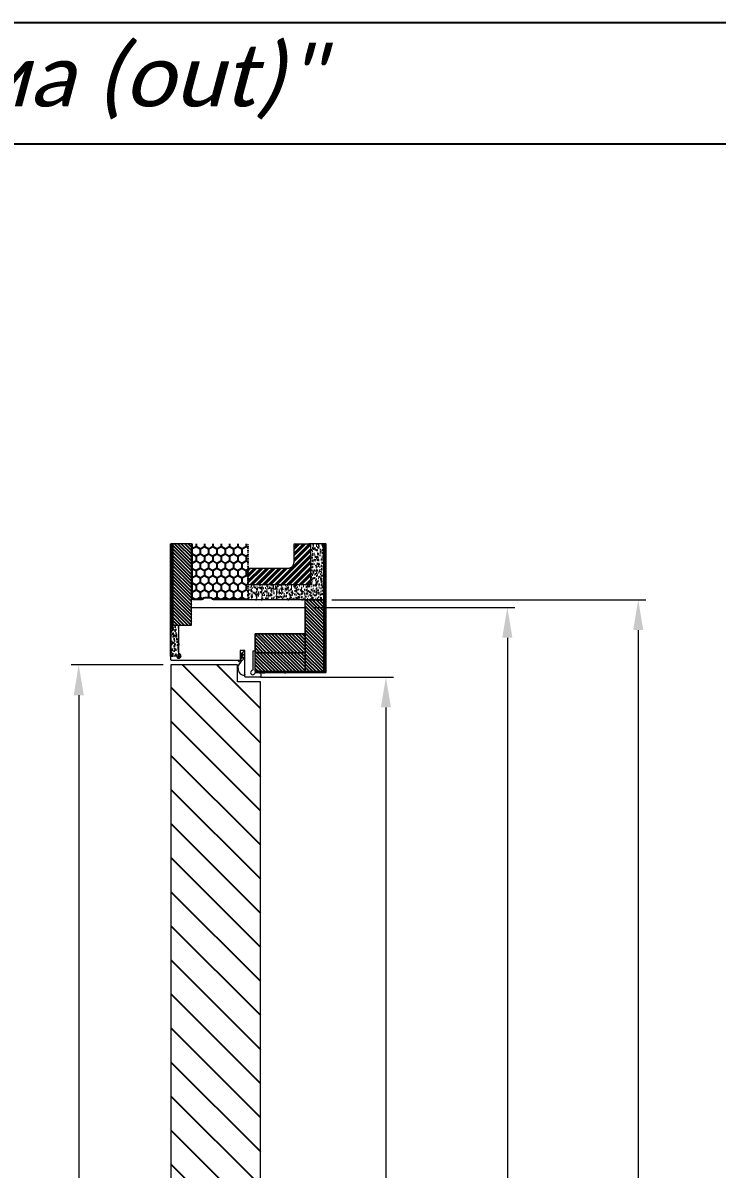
# Model space of a CAD drawing. Header units: millimetres. Extents: x 302870 to 307348, y 96600 to 99758.
# Drawn here: x 304635 to 305093, y 97335 to 98091 of the extents above; entities that cross this region are included whole.
import ezdxf

# ---------------------------------------------------------------- set-up
doc = ezdxf.new("R2010")
doc.units = ezdxf.units.MM
doc.linetypes.add('K5LT_THIN_INCLUDED_TO_HATCHING', pattern=[0])
doc.linetypes.add('TRATTOPUNTO', pattern=[25.4, 12.7, -6.35, 0, -6.35])
doc.layers.get('Defpoints').update_dxf_attribs({"color": 172})
for name, color, linetype, lineweight in [('A34_Detail', 253, 'Continuous', 25), ('Короба', 7, 'Continuous', 15), ('Размеры', 7, 'Continuous', 9)]:
    doc.layers.add(name, color=color, linetype=linetype, lineweight=lineweight)
doc.layers.add('RETINI', color=7, linetype='Continuous')
doc.styles.add('л30', font='isocpeur.ttf', dxfattribs={"oblique": 15})
doc.styles.add('Размер', font='arial.ttf', dxfattribs={"oblique": 15, "height": 40})
doc.dimstyles.new('ISO-26', dxfattribs={"dimtxt": 20, "dimasz": 20, "dimexe": 5, "dimexo": 5, "dimgap": 5, "dimtad": 1, "dimdec": 1, "dimzin": 9, "dimdsep": 46, "dimtxsty": 'л30', "dimcen": 2.5, "dimclrd": 256, "dimclre": 7, "dimclrt": 256, "dimadec": 0, "dimazin": 0, "dimtfac": 1, "dimtdec": 1, "dimtmove": 0, "dimatfit": 3, "dimfxl": 1, "dimlwd": 5, "dimlwe": 5, "dimarcsym": 0})
pattern_1 = [(135, (431100.9692, -44690.504), (-1.122532015, -1.122532015), [])]

# ---------------------------------------------------------------- blocks, each defined once
blk = doc.blocks.new('*D21')
at = {"layer": 'Defpoints', "color": 0, "ltscale": 5, "transparency": 16777216}
for p in [(304733.01, 97667.42), (304672.27, 96821.18, 0), (304733.01, 96821.18, 0)]:
    blk.add_point(p, dxfattribs=at)
at = {"layer": 'Размеры', "color": 7, "lineweight": 5, "ltscale": 5, "transparency": 16777216}
for p, q in [((304728.01, 97667.42, 0), (304667.27, 97667.42, 0)), ((304728.01, 96821.18, 0), (304667.27, 96821.18, 0))]:
    blk.add_line(p, q, dxfattribs=at)
at = {"layer": 'Размеры', "lineweight": 5, "ltscale": 5, "transparency": 16777216}
blk.add_line((304672.27, 97647.42, 0), (304672.27, 96841.18, 0), dxfattribs=at)
at = {"layer": 'Размеры', "ltscale": 5, "transparency": 16777216}
for points in [[(304668.94, 97647.42, 0), (304675.61, 97647.42, 0), (304672.27, 97667.42, 0)], [(304668.94, 96841.18, 0), (304675.61, 96841.18, 0), (304672.27, 96821.18, 0)]]:
    blk.add_solid(points, dxfattribs=at)
at = {"layer": 'Размеры', "ltscale": 5, "transparency": 16777216, "insert": (304657.27, 97244.3, 0), "char_height": 20, "attachment_point": 5, "rotation": 90, "style": 'л30'}
blk.add_mtext('Н', dxfattribs=at)
blk = doc.blocks.new('*D22')
at = {"layer": 'Defpoints', "color": 0, "ltscale": 5, "transparency": 16777216}
for p in [(304786.97, 97659.42), (304819.39, 96814.18), (304874.74, 96814.18, 0)]:
    blk.add_point(p, dxfattribs=at)
at = {"layer": 'Размеры', "color": 7, "lineweight": 5, "ltscale": 5, "transparency": 16777216}
for p, q in [((304791.97, 97659.42, 0), (304879.74, 97659.42, 0)), ((304824.39, 96814.18, 0), (304879.74, 96814.18, 0))]:
    blk.add_line(p, q, dxfattribs=at)
at = {"layer": 'Размеры', "lineweight": 5, "ltscale": 5, "transparency": 16777216}
blk.add_line((304874.74, 97639.42, 0), (304874.74, 96834.18, 0), dxfattribs=at)
at = {"layer": 'Размеры', "ltscale": 5, "transparency": 16777216}
for points in [[(304871.41, 97639.42, 0), (304878.08, 97639.42, 0), (304874.74, 97659.42, 0)], [(304871.41, 96834.18, 0), (304878.08, 96834.18, 0), (304874.74, 96814.18, 0)]]:
    blk.add_solid(points, dxfattribs=at)
at = {"layer": 'Размеры', "ltscale": 5, "transparency": 16777216, "insert": (304859.74, 97236.8, 0), "char_height": 20, "attachment_point": 5, "rotation": 90, "style": 'л30'}
blk.add_mtext('Н1', dxfattribs=at)
blk = doc.blocks.new('*D23')
at = {"layer": 'Defpoints', "color": 0, "ltscale": 5, "transparency": 16777216}
for p in [(304821.51, 97705.33), (304819.39, 96814.18), (304954.78, 96814.18, 0)]:
    blk.add_point(p, dxfattribs=at)
at = {"layer": 'Размеры', "color": 7, "lineweight": 5, "ltscale": 5, "transparency": 16777216}
for p, q in [((304826.51, 97705.33, 0), (304959.78, 97705.33, 0)), ((304824.39, 96814.18, 0), (304959.78, 96814.18, 0))]:
    blk.add_line(p, q, dxfattribs=at)
at = {"layer": 'Размеры', "lineweight": 5, "ltscale": 5, "transparency": 16777216}
blk.add_line((304954.78, 97685.33, 0), (304954.78, 96834.18, 0), dxfattribs=at)
at = {"layer": 'Размеры', "ltscale": 5, "transparency": 16777216}
for points in [[(304951.44, 97685.33, 0), (304958.11, 97685.33, 0), (304954.78, 97705.33, 0)], [(304951.44, 96834.18, 0), (304958.11, 96834.18, 0), (304954.78, 96814.18, 0)]]:
    blk.add_solid(points, dxfattribs=at)
at = {"layer": 'Размеры', "ltscale": 5, "transparency": 16777216, "insert": (304939.78, 97259.75, 0), "char_height": 20, "attachment_point": 5, "rotation": 90, "style": 'л30'}
blk.add_mtext('H2', dxfattribs=at)
blk = doc.blocks.new('*D24')
at = {"layer": 'Defpoints', "color": 0, "ltscale": 5, "transparency": 16777216}
for p in [(304834.01, 97710.44), (304819.39, 96814.18), (305041.04, 96814.18, 0)]:
    blk.add_point(p, dxfattribs=at)
at = {"layer": 'Размеры', "color": 7, "lineweight": 5, "ltscale": 5, "transparency": 16777216}
for p, q in [((304839.01, 97710.44, 0), (305046.04, 97710.44, 0)), ((304824.39, 96814.18, 0), (305046.04, 96814.18, 0))]:
    blk.add_line(p, q, dxfattribs=at)
at = {"layer": 'Размеры', "lineweight": 5, "ltscale": 5, "transparency": 16777216}
blk.add_line((305041.04, 97690.44, 0), (305041.04, 96834.18, 0), dxfattribs=at)
at = {"layer": 'Размеры', "ltscale": 5, "transparency": 16777216}
for points in [[(305037.71, 97690.44, 0), (305044.38, 97690.44, 0), (305041.04, 97710.44, 0)], [(305037.71, 96834.18, 0), (305044.38, 96834.18, 0), (305041.04, 96814.18, 0)]]:
    blk.add_solid(points, dxfattribs=at)
at = {"layer": 'Размеры', "ltscale": 5, "transparency": 16777216, "insert": (305026.04, 97262.31, 0), "char_height": 20, "attachment_point": 5, "rotation": 90, "style": 'л30'}
blk.add_mtext('H3', dxfattribs=at)

msp = doc.modelspace()

# ---------------------------------------------------------------- hatches: boundary and pattern name
at = {"layer": 'A34_Detail'}
h = msp.add_hatch(dxfattribs=at)
h.set_pattern_fill('ANSI31', color=256, scale=0.5, angle=90, style=0)
h.set_pattern_definition([(135, (431100.9692, -44697.5065), (-1.122532015, -1.122532015), [])])
h.paths.add_polyline_path([(304746.51, 97693.63), (304734.01, 97693.63), (304734.01, 97747.26), (304746.51, 97747.26)])
h = msp.add_hatch(dxfattribs=at)
h.set_pattern_fill('ANSI31', color=256, scale=0.5, angle=90, style=0)
h.set_pattern_definition(pattern_1)
h.paths.add_polyline_path([(304834.01, 97710.53), (304834.01, 97663.02), (304821.51, 97663.02), (304821.51, 97675.52), (304821.51, 97688.02), (304821.51, 97710.53)])
h = msp.add_hatch(dxfattribs=at)
h.set_pattern_fill('ANSI31', color=256, scale=0.5, angle=90, style=0)
h.set_pattern_definition(pattern_1)
h.paths.add_polyline_path([(304821.51, 97688.02), (304821.51, 97675.52), (304788.51, 97675.52), (304788.51, 97687.72, -0.414214), (304788.81, 97688.02)])
h = msp.add_hatch(dxfattribs=at)
h.set_pattern_fill('ANSI31', color=256, scale=0.5, angle=90, style=0)
h.set_pattern_definition(pattern_1)
h.paths.add_polyline_path([(304821.51, 97675.52), (304821.51, 97663.02), (304788.51, 97663.02), (304788.51, 97675.52)])
at = {"layer": 'RETINI', "linetype": 'Continuous'}
h = msp.add_hatch(dxfattribs=at)
h.set_pattern_fill('AR-CONC', color=8, scale=0.025, angle=90, style=0)
h.set_pattern_definition([(140, (431191.943, -29207.4265), (0.39847714, 4.554616725), [0.47625, -5.23875]), (85, (431191.943, -29207.4265), (-4.77642113, -0.88108554), [0.381, -4.1910146]), (190.4514447, (431191.976, -29207.047), (-4.3779438, 3.67353118), [0.40475022, -4.45225611]), (136.1842, (431190.673, -29207.4265), (1.0510582, 6.77697602), [0.714375, -7.858125]), (186.6355576, (431190.7605, -29206.862), (-6.18565311, 5.93510335), [0.60712558, -6.6783902]), (81.184151, (431190.673, -29207.4265), (-6.18565311, 5.93510335), [0.57149918, -6.2864933]), (111, (431190.9904, -29206.7915), (2.556629955, 3.79035978), [0.47625, -5.23875]), (56, (431190.9904, -29206.7915), (-4.60469915, 1.54505071), [0.381, -4.191]), (161.451445, (431191.2035, -29206.4756), (-2.04806922, 5.33541048), [0.40475022, -4.45224844]), (127.5, (431191.943, -29207.4265), (-2.113875972, 0.077215081), [0, -4.1402, 0, -4.2545, 0, -4.206875]), (97.5, (431191.943, -29207.4265), (-2.50451437, 1.670491563), [0, -2.4257, 0, -4.04495, 0, -1.603375]), (57.5, (431191.943, -29208.8425), (0.1432186, 3.389764879), [0, -1.5875, 0, -4.953, 0, -6.57225]), (47.5, (431191.943, -29209.4775), (-0.635662276, 3.703229535), [0, -2.06375, 0, -3.2893, 0, -4.66725])])
h.paths.add_polyline_path([(304738.22, 97693.63), (304738.22, 97675.13, 0.380082), (304738.4, 97674.93, -2.061418), (304736.74, 97673.27, 0.380082), (304736.54, 97673.45), (304733.01, 97673.45), (304733.01, 97747.26), (304734.01, 97747.26), (304734.01, 97693.63)])
h = msp.add_hatch(color=254, dxfattribs=at)
edge = h.paths.add_edge_path()
edge.add_line((304784.01, 97711.04), (304784.01, 97710.44))
edge.add_line((304784.01, 97710.44), (304760.99, 97710.44))
edge.add_arc((304760.99, 97711.69), 1.25, 214.38843, 270, ccw=False)
edge.add_arc((304758.93, 97710.28), 1.25, 394.38843, 450)
edge.add_line((304758.93, 97711.53), (304755.43, 97711.53))
edge.add_arc((304755.43, 97710.28), 1.25, 450, 505.61157)
edge.add_arc((304753.37, 97711.69), 1.25, 270, 325.61157, ccw=False)
edge.add_line((304753.37, 97710.44), (304747.76, 97710.44))
edge.add_arc((304747.76, 97711.69), 1.25, 180, 270, ccw=False)
edge.add_line((304746.51, 97711.69), (304746.51, 97747.26))
edge.add_line((304746.51, 97747.26), (304747.11, 97747.26))
edge.add_line((304747.11, 97747.26), (304747.11, 97711.69))
edge.add_arc((304747.76, 97711.69), 0.65, 180, 270)
edge.add_line((304747.76, 97711.04), (304753.37, 97711.04))
edge.add_arc((304753.37, 97711.69), 0.65, 270, 325.61157)
edge.add_arc((304755.43, 97710.28), 1.85, 90, 145.61157, ccw=False)
edge.add_line((304755.43, 97712.13), (304758.93, 97712.13))
edge.add_arc((304758.93, 97710.28), 1.85, 394.38843, 450, ccw=False)
edge.add_arc((304760.99, 97711.69), 0.65, 214.38843, 270)
edge.add_line((304760.99, 97711.04), (304784.01, 97711.04))
h = msp.add_hatch(dxfattribs=at)
h.set_pattern_fill('HONEY', angle=270)
h.set_pattern_definition([(270, (308698.035, 51866.7285), (2.74963064, -4.7625), [3.175, -6.35]), (30, (308698.035, 51866.7285), (2.74963066, 4.76249999), [3.175, -6.35]), (330, (308698.035, 51866.7285), (5.4992613, -1e-08), [-6.35, 3.175])])
edge = h.paths.add_edge_path()
edge.add_line((304784.01, 97747.26), (304784.01, 97711.04))
edge.add_line((304784.01, 97711.04), (304760.99, 97711.04))
edge.add_arc((304760.99, 97711.69), 0.65, 214.38843, 270, ccw=False)
edge.add_arc((304758.93, 97710.28), 1.85, 394.38843, 450)
edge.add_line((304758.93, 97712.13), (304755.43, 97712.13))
edge.add_arc((304755.43, 97710.28), 1.85, 450, 505.61157)
edge.add_arc((304753.37, 97711.69), 0.65, 270, 325.61157, ccw=False)
edge.add_line((304753.37, 97711.04), (304747.76, 97711.04))
edge.add_arc((304747.76, 97711.69), 0.65, 180, 270, ccw=False)
edge.add_line((304747.11, 97711.69), (304747.11, 97747.26))
edge.add_line((304747.11, 97747.26), (304784.01, 97747.26))
h = msp.add_hatch(dxfattribs=at)
h.set_pattern_fill('AR-CONC', color=8, scale=0.025, angle=180, style=0)
h.set_pattern_definition([(230, (433868.4226, -37138.76), (-4.554616725, 0.39847714), [0.47625, -5.23875]), (175, (433868.4226, -37138.76), (0.88108554, -4.77642113), [0.381, -4.1910146]), (280.4514447, (433868.043, -37138.727), (-3.67353118, -4.3779438), [0.40475022, -4.45225611]), (226.1842, (433868.4226, -37140.03), (-6.77697602, 1.0510582), [0.714375, -7.858125]), (276.6355576, (433867.858, -37139.9426), (-5.93510335, -6.18565311), [0.60712558, -6.6783902]), (171.184151, (433868.4226, -37140.03), (-5.93510335, -6.18565311), [0.57149918, -6.2864933]), (201, (433867.7876, -37139.7127), (-3.79035978, 2.556629955), [0.47625, -5.23875]), (146, (433867.7876, -37139.7127), (-1.54505071, -4.60469915), [0.381, -4.191]), (251.451445, (433867.4718, -37139.4996), (-5.33541048, -2.04806922), [0.40475022, -4.45224844]), (217.5, (433868.4226, -37138.7602), (-0.077215081, -2.113875972), [0, -4.1402, 0, -4.2545, 0, -4.206875]), (187.5, (433868.4226, -37138.7602), (-1.670491563, -2.50451437), [0, -2.4257, 0, -4.04495, 0, -1.603375]), (147.5, (433869.8387, -37138.7602), (-3.389764879, 0.1432186), [0, -1.5875, 0, -4.953, 0, -6.57225]), (137.5, (433870.4737, -37138.7602), (-3.703229535, -0.635662276), [0, -2.06375, 0, -3.2893, 0, -4.66725])])
h.paths.add_polyline_path([(304834.01, 97747.26), (304834.01, 97710.44), (304821.51, 97710.44), (304784.01, 97710.44), (304784.01, 97720.24), (304825.02, 97720.24), (304825.02, 97747.26)])
h = msp.add_hatch(dxfattribs=at)
h.set_pattern_fill('ANSI32', scale=0.3, angle=180, style=0)
h.set_pattern_definition([(225, (434600.4573, -37138.7602), (2.020557627, -2.020557627), []), (225, (434599.1102, -37138.7602), (2.020557627, -2.020557627), [])])
edge = h.paths.add_edge_path()
edge.add_line((304825.02, 97747.26), (304825.02, 97720.24))
edge.add_line((304825.02, 97720.24), (304784.01, 97720.24))
edge.add_line((304784.01, 97720.24), (304784.01, 97731.24))
edge.add_line((304784.01, 97731.24), (304810.21, 97731.24))
edge.add_arc((304810.21, 97735.24), 4, 270, 360)
edge.add_line((304814.21, 97735.24), (304814.21, 97747.26))
edge.add_line((304814.21, 97747.26), (304825.02, 97747.26))
h = msp.add_hatch(dxfattribs=at)
h.set_pattern_fill('AR-CONC', color=8, scale=0.025, angle=90, style=0)
h.set_pattern_definition([(140, (431100.969, -44690.504), (0.39847714, 4.554616725), [0.47625, -5.23875]), (85, (431100.969, -44690.504), (-4.77642113, -0.88108554), [0.381, -4.1910146]), (190.4514447, (431101.0024, -44690.1245), (-4.3779438, 3.67353118), [0.40475022, -4.45225611]), (136.1842, (431099.699, -44690.504), (1.0510582, 6.77697602), [0.714375, -7.858125]), (186.6355576, (431099.787, -44689.939), (-6.18565311, 5.93510335), [0.60712558, -6.6783902]), (81.184151, (431099.699, -44690.504), (-6.18565311, 5.93510335), [0.57149918, -6.2864933]), (111, (431100.0167, -44689.869), (2.556629955, 3.79035978), [0.47625, -5.23875]), (56, (431100.0167, -44689.869), (-4.60469915, 1.54505071), [0.381, -4.191]), (161.451445, (431100.2297, -44689.553), (-2.04806922, 5.33541048), [0.40475022, -4.45224844]), (127.5, (431100.9692, -44690.504), (-2.113875972, 0.077215081), [0, -4.1402, 0, -4.2545, 0, -4.206875]), (97.5, (431100.9692, -44690.504), (-2.50451437, 1.670491563), [0, -2.4257, 0, -4.04495, 0, -1.603375]), (57.5, (431100.9692, -44691.9201), (0.1432186, 3.389764879), [0, -1.5875, 0, -4.953, 0, -6.57225]), (47.5, (431100.9692, -44692.555), (-0.635662276, 3.703229535), [0, -2.06375, 0, -3.2893, 0, -4.66725])])
h.paths.add_polyline_path([(304835.01, 97747.34), (304835.01, 97662.45), (304834.01, 97662.45), (304791.17, 97662.45), (304791.17, 97663.02), (304821.51, 97663.02), (304834.01, 97663.02), (304834.01, 97747.34)])
h = msp.add_hatch(dxfattribs=at)
h.set_pattern_fill('ANSI31', color=8, scale=5, angle=90)
h.set_pattern_definition([(135, (177761.93, -28799.041), (-11.2253202, -11.2253202), [])])
h.paths.add_polyline_path([(304792.01, 97656.41), (304776.96, 97656.41), (304776.96, 97667.42), (304733.01, 97667.42), (304733.01, 97246.49), (304754.09, 97246.49), (304758.04, 97239.66), (304760.14, 97252.65), (304764.27, 97245.51), (304792.01, 97245.51)])

# ---------------------------------------------------------------- linework, layer by layer
for p, q in [((304733.01, 97673.25), (304733.01, 97747.26)), ((304733.01, 97747.26), (304734.01, 97747.26)), ((304734.01, 97747.26), (304734.01, 97693.63))]:
    msp.add_line(p, q)
at = {"color": 7, "linetype": 'TRATTOPUNTO', "ltscale": 0.1}
msp.add_line((304784.01, 97710.44), (304784.01, 97747.26), dxfattribs=at)
at = {"ltscale": 5}
for points in [[(303009.41, 98010.74), (305137.81, 98010.74), (305137.81, 98090.52), (303009.41, 98090.52)], [(303009.41, 98010.74), (305137.81, 98010.74), (305137.81, 96670.12), (303009.41, 96670.12)]]:
    msp.add_lwpolyline(points, close=True, dxfattribs=at)
msp.add_lwpolyline([(304834.01, 97663.02), (304834.01, 97747.26), (304835.01, 97747.26), (304835.01, 97662.45), (304792.02, 97662.45)])
at = {"layer": 'Короба', "ltscale": 10}
for p, q in [((304746.51, 97747.26), (304747.11, 97747.26)), ((304834.01, 97747.26), (304824.01, 97747.26)), ((304834.01, 97710.44), (304834.01, 97747.26))]:
    msp.add_line(p, q, dxfattribs=at)
at = {"layer": 'Короба'}
for p, q in [((304784.01, 97722.44), (304784.01, 97723.04)), ((304834.01, 97710.44), (304784.01, 97710.44))]:
    msp.add_line(p, q, dxfattribs=at)
for points in [[(304746.51, 97693.63), (304746.51, 97747.25), (304734.01, 97747.26), (304734.01, 97693.63)], [(304821.51, 97663.02), (304821.51, 97710.44), (304834.01, 97710.44), (304834.01, 97663.02)]]:
    msp.add_lwpolyline(points, close=True, dxfattribs=at)
for points in [[(304784.81, 97710.44), (304760.99, 97710.44, -0.247529), (304759.96, 97710.99, 0.247529), (304758.93, 97711.53), (304755.43, 97711.53, 0.247529), (304754.4, 97710.99, -0.247529), (304753.37, 97710.44), (304747.76, 97710.44, -0.414214), (304746.51, 97711.69), (304746.51, 97747.26)], [(304747.11, 97747.26), (304747.11, 97711.69, 0.414214), (304747.76, 97711.04), (304753.37, 97711.04, 0.247529), (304753.9, 97711.33, -0.247529), (304755.43, 97712.13), (304758.93, 97712.13, -0.247529), (304760.45, 97711.33, 0.247529), (304760.99, 97711.04), (304784.01, 97711.04)], [(304780.72, 97660.78), (304781.62, 97660.78), (304781.66, 97660.78), (304781.7, 97660.8), (304781.74, 97660.82), (304781.78, 97660.85), (304781.82, 97660.88), (304781.84, 97660.92), (304781.85, 97660.96), (304781.87, 97661.01), (304781.87, 97661.05), (304781.86, 97661.09), (304781.84, 97661.14), (304781.82, 97661.18), (304781.79, 97661.21), (304781.76, 97661.24), (304781.72, 97661.26), (304781.72, 97670.3), (304781.74, 97670.31), (304781.77, 97670.34), (304781.79, 97670.37), (304781.81, 97670.39), (304781.81, 97670.43), (304781.81, 97670.46), (304781.81, 97670.49), (304781.79, 97670.53), (304781.77, 97670.55), (304781.75, 97670.57), (304781.72, 97670.58), (304781.72, 97671.19), (304781.74, 97671.2), (304781.77, 97671.23), (304781.79, 97671.25), (304781.81, 97671.28), (304781.81, 97671.31), (304781.81, 97671.34), (304781.81, 97671.38), (304781.8, 97671.41), (304781.77, 97671.43), (304781.75, 97671.45), (304781.72, 97671.47), (304781.72, 97672.1), (304781.75, 97672.11), (304781.78, 97672.13), (304781.79, 97672.16), (304781.81, 97672.19), (304781.81, 97672.22), (304781.81, 97672.26), (304781.81, 97672.29), (304781.79, 97672.32), (304781.77, 97672.35), (304781.75, 97672.37), (304781.72, 97672.39), (304781.72, 97673.09), (304781.75, 97673.11), (304781.77, 97673.13), (304781.8, 97673.16), (304781.81, 97673.19), (304781.82, 97673.22), (304781.82, 97673.26), (304781.81, 97673.28), (304781.79, 97673.32), (304781.77, 97673.34), (304781.74, 97673.36), (304781.72, 97673.38), (304781.72, 97675.62), (304781.71, 97675.68), (304781.7, 97675.75), (304781.68, 97675.81), (304781.66, 97675.87), (304781.62, 97675.93), (304781.58, 97675.99), (304781.53, 97676.03), (304781.47, 97676.07), (304781.42, 97676.11), (304781.35, 97676.14), (304781.28, 97676.15), (304781.22, 97676.16), (304781.15, 97676.16), (304781.09, 97676.16), (304781.02, 97676.14), (304780.96, 97676.12), (304780.9, 97676.09), (304780.62, 97675.93), (304778.82, 97674.23), (304778.79, 97674.19), (304778.76, 97674.16), (304778.74, 97674.11), (304778.73, 97674.06), (304778.72, 97674.01), (304778.73, 97673.97), (304778.74, 97673.92), (304778.76, 97673.87), (304778.79, 97673.83), (304778.82, 97673.79), (304778.86, 97673.76), (304778.9, 97673.74), (304778.96, 97673.72), (304779, 97673.72), (304779.05, 97673.71), (304779.1, 97673.73), (304779.15, 97673.74), (304779.19, 97673.77), (304780.62, 97674.7), (304780.62, 97673.94), (304778.82, 97672.24), (304778.79, 97672.2), (304778.76, 97672.16), (304778.74, 97672.12), (304778.73, 97672.07), (304778.72, 97672.02), (304778.73, 97671.97), (304778.74, 97671.92), (304778.76, 97671.88), (304778.79, 97671.83), (304778.82, 97671.8), (304778.86, 97671.77), (304778.9, 97671.75), (304778.96, 97671.73), (304779, 97671.73), (304779.05, 97671.72), (304779.1, 97671.74), (304779.15, 97671.75), (304779.19, 97671.77), (304780.62, 97672.71), (304780.62, 97671.38), (304780.61, 97671.34), (304780.6, 97671.24), (304780.58, 97671.14), (304780.55, 97671.05), (304780.52, 97670.96), (304780.47, 97670.87), (304780.42, 97670.79), (304780.36, 97670.7), (304780.3, 97670.63), (304780.23, 97670.56), (304780.16, 97670.49), (304780.07, 97670.44), (304779.98, 97670.39), (304779.9, 97670.34), (304779.81, 97670.31), (304779.71, 97670.28), (304779.61, 97670.26), (304779.51, 97670.25), (304779.41, 97670.25), (304779.32, 97670.25), (304777.34, 97670.42), (304777.35, 97670.31), (304777.36, 97670.24), (304777.38, 97670.18), (304777.41, 97670.11), (304777.44, 97670.05), (304777.48, 97669.99), (304777.53, 97669.94), (304777.58, 97669.89), (304777.64, 97669.85), (304777.7, 97669.82), (304777.77, 97669.8), (304777.84, 97669.78), (304778.99, 97669.58), (304779, 97669.61), (304779.02, 97669.64), (304779.04, 97669.67), (304779.07, 97669.68), (304779.1, 97669.7), (304779.14, 97669.7), (304779.17, 97669.7), (304779.2, 97669.68), (304779.24, 97669.66), (304779.26, 97669.63), (304779.27, 97669.61), (304779.28, 97669.57), (304779.29, 97669.54), (304779.28, 97669.5), (304779.26, 97669.47), (304779.24, 97669.45), (304779.22, 97669.42), (304779.18, 97669.41), (304779.15, 97669.4), (304779.11, 97669.4), (304779.08, 97669.41), (304779.05, 97669.43, 0.27125), (304777.26, 97664.78, 0.15567), (304778.62, 97661.65, 0.179807), (304780.57, 97660.78), (304781.66, 97660.78)]]:
    msp.add_lwpolyline(points, format="xyb", dxfattribs=at)
at = {"layer": 'Короба', "ltscale": 10}
msp.add_lwpolyline([(304784.01, 97720.24), (304784.01, 97731.24), (304810.21, 97731.24, 0.414214), (304814.21, 97735.24), (304814.21, 97747.26), (304825.02, 97747.26), (304825.02, 97720.24)], format="xyb", close=True, dxfattribs=at)
at = {"layer": 'Короба', "color": 1}
msp.add_lwpolyline([(304821.51, 97688.02), (304788.51, 97688.02), (304788.51, 97681.48), (304788.51, 97676.62), (304787.01, 97676.62), (304787.01, 97664.13, -0.380082), (304786.84, 97663.93, 2.061418), (304788.5, 97662.27, -0.380082), (304788.7, 97662.45), (304792.02, 97662.45, -0.414214), (304792.22, 97662.25), (304792.22, 97659.92, -0.414214), (304791.72, 97659.42), (304782.22, 97659.42, -0.414214), (304781.72, 97659.92), (304781.72, 97676.72, 0.414214), (304781.52, 97676.92), (304778.92, 97676.92, 0.414214), (304778.72, 97676.72), (304778.72, 97671.22, -0.39996), (304778.91, 97671.02), (304778.91, 97670.62, -0.414214), (304778.71, 97670.42), (304733.51, 97670.42, -0.414214), (304733.01, 97670.92), (304733.01, 97673.25, -0.414214), (304733.21, 97673.45), (304736.54, 97673.45, -0.380082), (304736.74, 97673.27, 2.061418), (304738.4, 97674.93, -0.380082), (304738.22, 97675.13), (304738.22, 97693.63), (304746.51, 97693.63), (304746.51, 97705.33), (304821.51, 97705.33)], format="xyb", close=True, dxfattribs=at)
at = {"layer": 'Короба', "ltscale": 10}
for points in [[(304788.51, 97675.52), (304788.51, 97688.02), (304821.51, 97688.02), (304821.51, 97675.52)], [(304788.51, 97663.02), (304788.51, 97675.52), (304821.51, 97675.52), (304821.51, 97663.02)]]:
    msp.add_lwpolyline(points, close=True, dxfattribs=at)
at = {"layer": 'Размеры', "linetype": 'K5LT_THIN_INCLUDED_TO_HATCHING'}
msp.add_line((304733.01, 97667.42), (304733.01, 97667.42), dxfattribs=at)
msp.add_lwpolyline([(304792.01, 97245.51), (304792.01, 97656.41), (304776.96, 97656.41), (304776.96, 97667.42), (304733.01, 97667.42), (304733.01, 97246.49)], dxfattribs=at)

# ---------------------------------------------------------------- texts
at = {"ltscale": 5, "insert": (303293.91, 98075.46), "char_height": 40, "attachment_point": 1, "style": 'Размер'}
msp.add_mtext_dynamic_manual_height_columns('{\\fCalibri Light|b0|i0|c204|p34;Установка короба \\A1;INVISIBLE\\A0; "открывание из проема (out)"}', width=1738.6022, gutter_width=12.5, heights=[0], dxfattribs=at)

# ---------------------------------------------------------------- dimensions: what is measured, and where the dimension line sits
at = {"layer": 'Размеры', "ltscale": 5}
for base, p1, text, picture, middle in [((305041.04, 96814.18, 0), (304834.01, 97710.44), 'H3', '*D24', (305041.04, 97262.31, 0)), ((304954.78, 96814.18, 0), (304821.51, 97705.33), 'H2', '*D23', (304954.78, 97259.75, 0)), ((304874.74, 96814.18, 0), (304786.97, 97659.42), 'Н1', '*D22', (304874.74, 97236.8, 0))]:
    dim = msp.add_linear_dim(base=base, p1=p1, p2=(304819.39, 96814.18), angle=90, text=text, dimstyle='ISO-26', dxfattribs=at)
    dim.commit()
    dim.dimension.update_dxf_attribs({"geometry": picture, "text_midpoint": middle, "dimtype": 160})
dim = msp.add_linear_dim(base=(304672.27, 96821.18, 0), p1=(304733.01, 97667.42), p2=(304733.01, 96821.18, 0), angle=90, text='Н', dimstyle='ISO-26', dxfattribs=at)
dim.commit()
dim.dimension.update_dxf_attribs({"geometry": '*D21', "text_midpoint": (304657.27, 97244.3, 0)})

doc.saveas('drawing.dxf')
